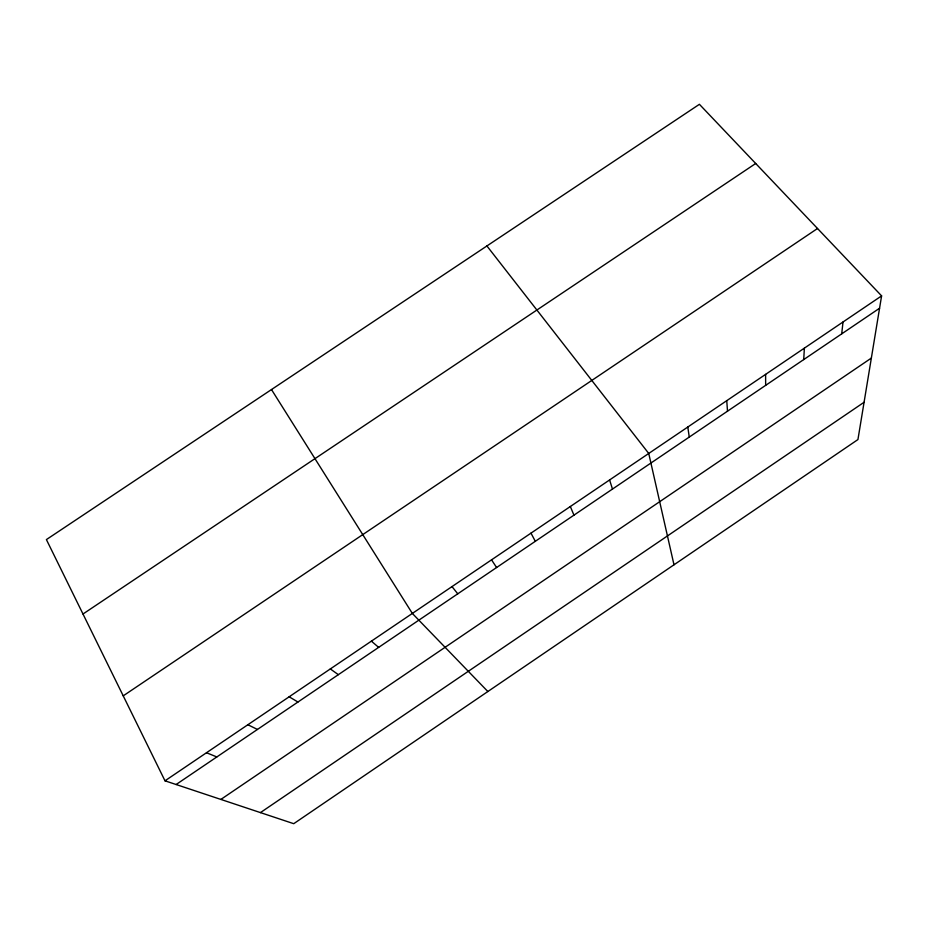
<?xml version="1.0" encoding="UTF-8"?>
<svg xmlns="http://www.w3.org/2000/svg" width="928" height="928" viewBox="0 0 928 928"><rect width="100%" height="100%" fill="white"/><g stroke="black" fill="none" stroke-linecap="round" stroke-linejoin="round"><path stroke-width="1.39" d="M803.729 359.577L804.367 348.139M841.696 333.871L843.03 321.981M881.6 295.881L857.936 439.559L293.735 823.693L164.998 780.819L46.4 539.586L699.41 104.307L881.6 295.881L164.998 780.819M220.876 799.426L871.357 358.08M260.443 812.603L864.072 402.276M176.111 784.52L879.57 308.224M123.227 695.849L817.522 228.497M82.986 614.011L755.705 163.49M206.492 752.736L216.827 756.946M247.88 724.733L257.439 729.454M289.153 696.8L297.946 702.02M330.322 668.937L338.349 674.668M371.386 641.144L378.659 647.384M487.861 691.522L412.345 613.431L271.486 389.551M451.994 586.6L457.771 593.816M486.91 245.943L648.742 453.456L673.995 564.792M491.538 559.839L496.596 567.53M530.99 533.136L535.317 541.314M570.337 506.514L573.945 515.156M609.592 479.95L612.48 489.068M687.799 427.031L689.26 437.076M726.752 400.664L727.506 411.185M765.612 374.367L765.658 385.352"/></g></svg>
